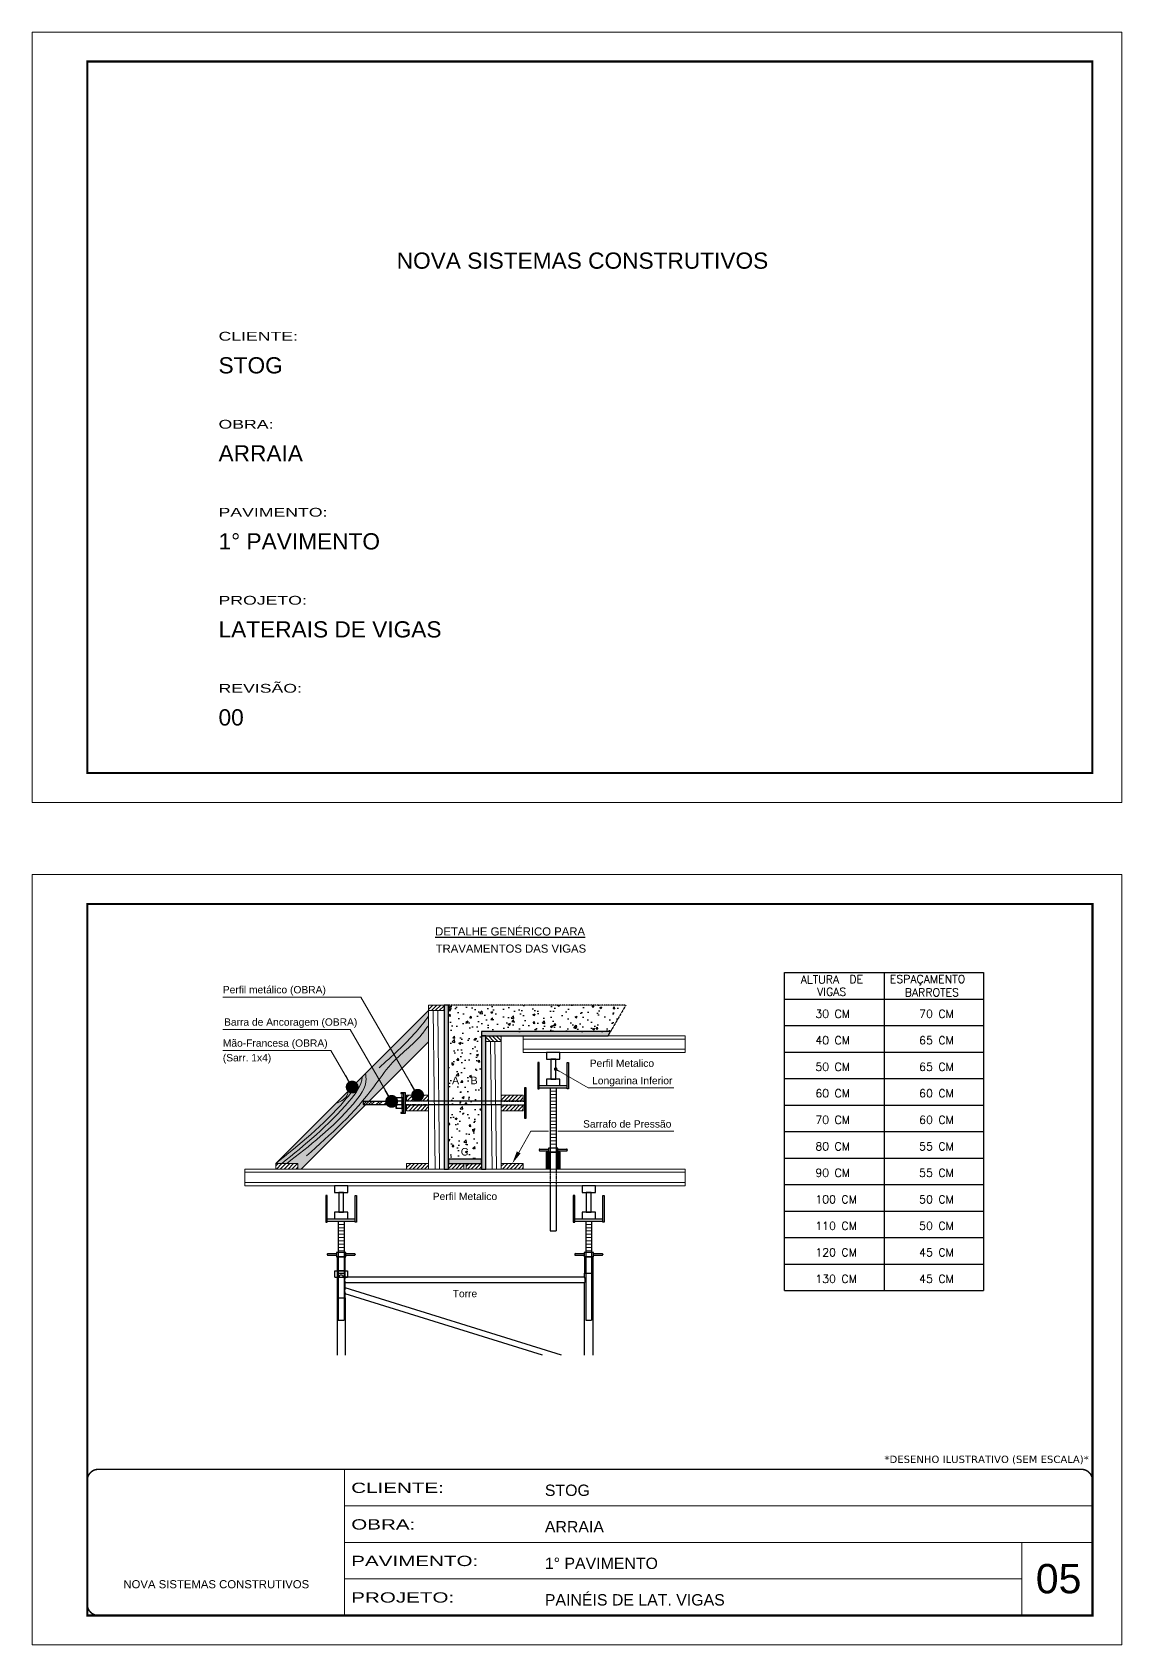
# Model space of a CAD drawing. Extents: x -3394 to 16474, y -5031 to 14397.
# Drawn here: x 4272 to 5757, y 12198 to 14397 of the extents above; entities that cross this region are included whole.
import ezdxf
from ezdxf.enums import TextEntityAlignment as Align

# ---------------------------------------------------------------- set-up
doc = ezdxf.new("R2010")
doc.units = 0
for name, pattern in [('CONTINUO', [0]), ('DASHED', [0.75, 0.5, -0.25]), ('HIDDEN', [0.375, 0.25, -0.125])]:
    doc.linetypes.add(name, pattern=pattern)
doc.layers.get('0').update_dxf_attribs({"linetype": 'CONTINUOUS'})
doc.layers.add('BARRA DE ANCORAGEM', color=251, linetype='CONTINUOUS')
doc.layers.add('GARFOS', color=7, linetype='CONTINUOUS')
for name, color, linetype, lineweight in [('CARIMBO', 255, 'CONTINUOUS', 9), ('CONCRETO', 251, 'CONTINUOUS', 25), ('Demarcação 1', 251, 'CONTINUOUS', 9), ('Escoras', 2, 'CONTINUOUS', 25), ('Folhas', 255, 'CONTINUOUS', 9), ('Forcador', 251, 'CONTINUOUS', 25), ('Hachura', 251, 'CONTINUOUS', 9), ('Madeira', 126, 'CONTINUOUS', 18), ('Perfil Metálico', 224, 'CONTINUOUS', 18), ('SARRAFO DE PRESSAO', 251, 'DASHED', 9)]:
    doc.layers.add(name, color=color, linetype=linetype, lineweight=lineweight)
doc.layers.add('Demarcação 2', color=7, linetype='CONTINUOUS', lineweight=9, true_color=0xe0e0e0)
doc.styles.add('ARIAL', font='arial.ttf')
doc.styles.get("Standard").update_dxf_attribs({"font": 'ROMANS.SHX'})
doc.styles.add('stylellllll', font='verdana.ttf', dxfattribs={"height": 2})
doc.styles.add('Tecnologia', font='')
doc.styles.get('Tecnologia').set_extended_font_data('Forgotten Futurist')
doc.dimstyles.new('3x', dxfattribs={"dimtxt": 10, "dimasz": 5, "dimexe": 7, "dimexo": 5, "dimgap": 4, "dimtad": 1, "dimdec": 4, "dimlfac": 0.333333, "dimdsep": 46, "dimtxsty": 'Standard', "dimblk": 'DOT', "dimcen": 0.09, "dimclrd": 1, "dimclre": 1, "dimclrt": 2, "dimadec": 0, "dimazin": 2, "dimtfac": 1, "dimtdec": 4, "dimtmove": 0, "dimatfit": 3, "dimldrblk": 'DOT', "dimfxl": 1, "dimtolj": 1, "dimtzin": 0, "dimlwd": 9, "dimlwe": 9, "dimarcsym": 0})
pattern_1 = [(45, (-468.5362, 18787.5388), (-2.6516504, 2.6516504), [])]

# ---------------------------------------------------------------- blocks, each defined once
blk = doc.blocks.new('9999999999')
at = {"color": 30, "linetype": 'CONTINUO'}
for p, q in [((98564.6, 34230.2), (98564.6, 34429.4)), ((98564.6, 34379.6), (99584, 34379.6)), ((98564.6, 34329.8), (99488, 34329.8)), ((99584, 34329.8), (99488, 34329.8)), ((99488, 34329.8), (99488, 34230.2)), ((98564.6, 34280), (99488, 34280))]:
    blk.add_line(p, q, dxfattribs=at)
at = {"color": 30, "linetype": 'CONTINUO', "const_width": 2}
blk.add_lwpolyline([(99584, 34230.2), (99584, 34414.4, 0.414214), (99569, 34429.4), (98229, 34429.4, 0.414214), (98214, 34414.4), (98214, 34245.2, 0.414214), (98229, 34230.2), (99584, 34230.2)], format="xyb", dxfattribs=at)
at = {"layer": 'Folhas'}
blk.add_lwpolyline([(98139, 34190.2), (99624, 34190.2), (99624, 35240.2), (98139, 35240.2)], close=True, dxfattribs=at)
at = {"layer": 'Folhas', "color": 30, "const_width": 3}
blk.add_lwpolyline([(98214, 34230.2), (99584, 34230.2), (99584, 35200.2), (98214, 35200.2)], close=True, dxfattribs=at)
at = {"color": 7, "linetype": 'Continuous', "ltscale": 5, "style": 'ARIAL'}
for s, height, p in [('STOG', 15.48, (98837.7, 34393.1)), ('ARRAIA', 15.48, (98837.7, 34343.3)), ('1° PAVIMENTO', 15.483, (98837.7, 34293.5)), ('NOVA SISTEMAS CONSTRUTIVOS', 11.059, (98263.2, 34267.2)), ('PAINÉIS DE LAT. VIGAS', 15.483, (98837.7, 34243.7))]:
    blk.add_text(s, height=height, dxfattribs=at).set_placement(p)
at = {"layer": 'Folhas', "color": 7, "style": 'Tecnologia', "width": 1.5}
for s, p in [('CLIENTE:', (98573.7, 34397.2)), ('OBRA:', (98573.7, 34347.3)), ('PAVIMENTO:', (98573.7, 34297.5)), ('PROJETO:', (98573.7, 34247.7))]:
    blk.add_text(s, height=14, dxfattribs=at).set_placement(p)
blk = doc.blocks.new('HT20CT')
at = {"layer": 'Forcador'}
for points in [[(-4, 16), (-4, 20), (4, 20), (4, 16)], [(-1.5, 4), (-1.5, 16), (1.5, 16), (1.5, 4)], [(-4, 0), (-4, 4), (4, 4), (4, 0)]]:
    blk.add_lwpolyline(points, close=True, dxfattribs=at)
blk = doc.blocks.new('_Dot')
at = {"color": 0, "linetype": 'ByBlock', "lineweight": -2}
blk.add_line((-0.5, 0), (-1, 0), dxfattribs=at)
at = {"color": 0, "linetype": 'ByBlock', "const_width": 0.5}
blk.add_lwpolyline([(-0.25, 0, 1), (0.25, 0, 1)], format="xyb", close=True, dxfattribs=at)

msp = doc.modelspace()

# ---------------------------------------------------------------- hatches: boundary and pattern name
at = {"layer": 'CONCRETO', "linetype": 'DASHED', "ltscale": 0.3}
h = msp.add_hatch(dxfattribs=at)
h.set_pattern_fill('AR-CONC', color=256, scale=4, style=0)
h.set_pattern_definition([(50, (-43827.53, 5117.197), (28.690407, -2.510085), [3, -33]), (355, (-43827.53, 5117.197), (-5.550053, 30.087685), [2.4, -26.4]), (100.4514, (-43825.14, 5116.988), (23.140375, 27.577582), [2.549608, -28.045684]), (46.1842, (-43827.53, 5125.197), (42.689642, -6.62076), [4.5, -49.5]), (96.6356, (-43823.973, 5124.646), (37.386508, 38.964715), [3.82441, -42.06852]), (351.1842, (-43827.53, 5125.197), (37.386478, 38.964744), [3.6, -39.6]), (21, (-43823.53, 5123.197), (23.876282, -16.104756), [3, -33]), (326, (-43823.53, 5123.197), (9.732613, 29.006002), [2.4, -26.4]), (71.4514, (-43821.54, 5121.855), (33.608905, 12.90122), [2.549608, -28.045684]), (37.5, (-43827.53, 5117.197), (0.4863942, 13.3157542), [0, -26.08, 0, -26.8, 0, -26.5]), (7.5, (-43827.53, 5117.197), (10.5227815, 15.7764685), [0, -15.28, 0, -25.48, 0, -10.1]), (327.5, (-43836.45, 5117.197), (21.3528974, -0.9021949), [0, -10, 0, -31.2, 0, -41.4]), (317.5, (-43840.45, 5117.197), (23.327447, 4.004199), [0, -13, 0, -20.72, 0, -29.4])])
h.paths.add_polyline_path([(4839.49, 13070.12), (4839.49, 12860.12), (4884.49, 12860.12), (4884.49, 13034.12), (5060.48, 13034.12), (5081.26, 13070.12)])
h.paths.add_polyline_path([(4867.06, 12959.6), (4881.91, 12959.6), (4881.91, 12975.15), (4867.06, 12975.15)], flags=24)
h.paths.add_polyline_path([(4841.75, 12959.6), (4856.64, 12959.6), (4856.64, 12975.15), (4841.75, 12975.15)], flags=24)
h.paths.add_polyline_path([(4853.62, 12862.08), (4869.44, 12862.08), (4869.44, 12878.17), (4853.62, 12878.17)], flags=24)
at = {"layer": 'Demarcação 1'}
for points in [[(4839.49, 13070.12), (4833.49, 13070.12), (4833.49, 12846.62), (4839.49, 12846.62)], [(5060.48, 13034.12), (4884.49, 13034.12), (4884.49, 13028.12), (5057.02, 13028.12)], [(4890.49, 13028.12), (4884.49, 13028.12), (4884.49, 12846.62), (4890.49, 12846.62)], [(4884.49, 12860.12), (4839.49, 12860.12), (4839.49, 12854.12), (4884.49, 12854.12)]]:
    msp.add_hatch(color=256, dxfattribs=at).paths.add_polyline_path(points)
at = {"layer": 'Demarcação 2'}
msp.add_hatch(color=256, dxfattribs=at).paths.add_polyline_path([(4812.49, 13020.2), (4812.49, 13062.62), (4604, 12854.14), (4634.07, 12854.14), (4634.07, 12846.62), (4638.91, 12846.62), (4726.7, 12934.41), (4723.03, 12934.41), (4723.03, 12938.83), (4731.12, 12938.83)])
at = {"layer": 'Hachura'}
h = msp.add_hatch(dxfattribs=at)
h.set_pattern_fill('ANSI31', color=256, scale=30, style=0)
h.set_pattern_definition(pattern_1)
h.paths.add_polyline_path([(4812.49, 13070.12), (4833.49, 13070.12), (4833.49, 13062.62), (4812.49, 13062.62)])
h = msp.add_hatch(dxfattribs=at)
h.set_pattern_fill('ANSI31', color=256, scale=30, style=0)
h.set_pattern_definition([(135, (12373.375, 17343.234), (2.6516504, 2.6516504), [])])
h.paths.add_polyline_path([(4890.49, 13028.12), (4911.49, 13028.12), (4911.49, 13020.62), (4890.49, 13020.62)])
h = msp.add_hatch(dxfattribs=at)
h.set_pattern_fill('ANSI32', color=256, scale=20, angle=90, style=0)
h.set_pattern_definition([(45, (13379.557, 3962.295), (5.303301, -5.303301), []), (45, (13379.557, 3965.83), (5.303301, -5.303301), [])])
h.paths.add_polyline_path([(4723.03, 12934.41), (4723.03, 12938.83), (4768.03, 12938.83), (4768.03, 12934.41)])
h = msp.add_hatch(dxfattribs=at)
h.set_pattern_fill('ANSI31', color=256, scale=30, style=0)
h.set_pattern_definition(pattern_1)
h.paths.add_polyline_path([(4812.49, 12939.63), (4812.49, 12947.15), (4782.42, 12947.15), (4782.42, 12939.63)])
h = msp.add_hatch(dxfattribs=at)
h.set_pattern_fill('ANSI31', color=256, scale=30, style=0)
h.set_pattern_definition(pattern_1)
h.paths.add_polyline_path([(4782.42, 12926.1), (4812.49, 12926.1), (4812.49, 12933.62), (4782.42, 12933.62)])
h = msp.add_hatch(dxfattribs=at)
h.set_pattern_fill('ANSI31', color=256, scale=30, style=0)
h.set_pattern_definition(pattern_1)
h.paths.add_polyline_path([(4941.55, 12939.63), (4941.55, 12947.15), (4911.49, 12947.15), (4911.49, 12939.63)])
h = msp.add_hatch(dxfattribs=at)
h.set_pattern_fill('ANSI31', color=256, scale=30, style=0)
h.set_pattern_definition(pattern_1)
h.paths.add_polyline_path([(4911.49, 12926.1), (4941.55, 12926.1), (4941.55, 12933.62), (4911.49, 12933.62)])
h = msp.add_hatch(dxfattribs=at)
h.set_pattern_fill('ANSI31', color=256, scale=30, style=0)
h.set_pattern_definition([(45, (-646.9516, 18694.532), (-2.6516504, 2.6516504), [])])
h.paths.add_polyline_path([(4634.07, 12846.62), (4634.07, 12854.14), (4604, 12854.14), (4604, 12846.62)])
h = msp.add_hatch(dxfattribs=at)
h.set_pattern_fill('ANSI31', color=256, scale=30, style=0)
h.set_pattern_definition(pattern_1)
h.paths.add_polyline_path([(4782.49, 12846.62), (4812.49, 12846.62), (4812.49, 12854.12), (4782.49, 12854.12)])
h = msp.add_hatch(dxfattribs=at)
h.set_pattern_fill('ANSI31', color=256, scale=30, style=0)
h.set_pattern_definition(pattern_1)
h.paths.add_polyline_path([(4839.49, 12854.12), (4860.49, 12854.12), (4860.49, 12846.62), (4839.49, 12846.62)])
h = msp.add_hatch(dxfattribs=at)
h.set_pattern_fill('ANSI31', color=256, scale=30, style=0)
h.set_pattern_definition(pattern_1)
h.paths.add_polyline_path([(4884.49, 12846.62), (4884.49, 12854.12), (4863.49, 12854.12), (4863.49, 12846.62)])
h = msp.add_hatch(dxfattribs=at)
h.set_pattern_fill('ANSI31', color=256, scale=30, style=0)
h.set_pattern_definition(pattern_1)
h.paths.add_polyline_path([(4941.49, 12854.12), (4911.49, 12854.12), (4911.49, 12846.62), (4941.49, 12846.62)])
at = {"layer": 'Perfil Metálico'}
for points in [[(4972.85, 12846.62), (4977.35, 12846.62), (4977.35, 12869.42), (4972.85, 12869.42)], [(4987.22, 12846.62), (4991.72, 12846.62), (4991.72, 12869.42), (4987.22, 12869.42)]]:
    msp.add_hatch(color=256, dxfattribs=at).paths.add_polyline_path(points)

# ---------------------------------------------------------------- linework, layer by layer
for points in [[(4839.49, 13070.12), (4833.49, 13070.12), (4833.49, 12846.62), (4839.49, 12846.62)], [(5060.48, 13034.12), (4884.49, 13034.12), (4884.49, 13028.12), (5057.02, 13028.12)], [(4890.49, 13028.12), (4884.49, 13028.12), (4884.49, 12846.62), (4890.49, 12846.62)], [(4884.49, 12860.12), (4839.49, 12860.12), (4839.49, 12854.12), (4884.49, 12854.12)]]:
    msp.add_lwpolyline(points, close=True)
at = {"layer": 'BARRA DE ANCORAGEM'}
for p, q in [((4778.24, 12950.32), (4778.24, 12922.93)), ((4775.91, 12944.14), (4777.08, 12949.44)), ((4775.91, 12929.11), (4777.08, 12923.81)), ((4911.48, 12939.29), (4812.49, 12939.29)), ((4911.48, 12933.96), (4812.49, 12933.96))]:
    msp.add_line(p, q, dxfattribs=at)
at = {"layer": 'BARRA DE ANCORAGEM', "linetype": 'HIDDEN'}
for p, q in [((4812.49, 12939.29), (4780.92, 12939.29)), ((4812.49, 12933.96), (4780.92, 12933.96)), ((4911.48, 12939.29), (4943.05, 12939.29)), ((4911.48, 12933.96), (4943.05, 12933.96))]:
    msp.add_line(p, q, dxfattribs=at)
at = {"layer": 'BARRA DE ANCORAGEM', "flags": 128}
for points in [[(4778.24, 12950.32), (4774.68, 12950.32), (4774.68, 12949.44), (4778.24, 12949.44)], [(4780.92, 12922.93), (4780.92, 12950.32), (4778.24, 12950.32), (4778.24, 12922.93)], [(4945.45, 12915.82), (4945.45, 12957.43), (4943.05, 12957.43), (4943.05, 12915.82)], [(4768.03, 12938.83), (4723.03, 12938.83), (4723.03, 12934.41), (4768.03, 12934.41)], [(4778.24, 12944.14), (4775.91, 12944.14), (4775.91, 12929.11), (4778.24, 12929.11)], [(4778.24, 12923.81), (4774.68, 12923.81), (4774.68, 12922.93), (4778.24, 12922.93)]]:
    msp.add_lwpolyline(points, close=True, dxfattribs=at)
for points in [[(4775.91, 12939.28), (4769.8, 12939.28, -0.729796), (4769.8, 12944.14, -0.729796)], [(4775.91, 12933.97), (4769.8, 12933.97, -0.6666667), (4769.8, 12939.28, -0.6666667)]]:
    msp.add_lwpolyline(points, format="xyb", dxfattribs=at)
for points in [[(4775.91, 12929.11), (4768.03, 12929.11), (4768.03, 12944.14), (4775.91, 12944.14)], [(4775.91, 12936.18), (4778.24, 12936.18), (4778.24, 12937.07), (4775.91, 12937.07), (4775.91, 12936.18), (4775.91, 12937.07)]]:
    msp.add_lwpolyline(points, dxfattribs=at)
at = {"layer": 'BARRA DE ANCORAGEM'}
msp.add_arc((4770.57, 12931.54), 2.55, 107.75636, 252.24364, dxfattribs=at)
at = {"layer": 'CONCRETO', "linetype": 'DASHED', "ltscale": 0.3}
for q in [(4839.49, 13070.12), (5060.48, 13034.12)]:
    msp.add_line((5081.26, 13070.12), q, dxfattribs=at)
at = {"layer": 'Escoras'}
for p, q in [((4987.91, 12869.42), (4976.66, 12869.42)), ((4684.8, 12707.95), (4701.67, 12707.95)), ((4684.8, 12699.17), (4684.8, 12707.95)), ((4687.61, 12727.07), (4687.61, 12592.98)), ((4698.86, 12727.07), (4687.61, 12727.07)), ((4697.17, 12707.93), (4689.3, 12707.93)), ((4698.86, 12704.57), (4698.86, 12727.07)), ((4701.67, 12707.95), (4701.67, 12699.17)), ((5036.36, 12727.07), (5025.11, 12727.07)), ((5025.11, 12727.07), (5025.11, 12704.57)), ((5036.36, 12727.07), (5036.36, 12592.98)), ((4684.8, 12699.17), (4690.31, 12699.17)), ((4687.61, 12704.57), (4698.86, 12704.57)), ((4697.17, 12698.89), (4689.3, 12698.89)), ((4696.16, 12699.17), (4701.67, 12699.17)), ((4698.86, 12698.95), (4698.86, 12704.57)), ((5025.11, 12698.95), (4698.86, 12698.95)), ((5025.11, 12691.3), (4698.86, 12691.3)), ((4698.86, 12684.94), (4698.86, 12691.3)), ((5025.11, 12704.57), (5036.36, 12704.57)), ((5025.11, 12698.95), (5025.11, 12704.57)), ((5025.11, 12592.98), (5025.11, 12691.3)), ((4687.61, 12670.82), (4698.86, 12670.82)), ((4993.63, 12592.98), (4698.86, 12684.46)), ((4967.82, 12592.98), (4698.86, 12676.45)), ((4698.86, 12670.82), (4698.86, 12676.45)), ((4698.86, 12670.82), (4698.86, 12592.98))]:
    msp.add_line(p, q, dxfattribs=at)
for centre, radius, start, end in [((4693.24, 12699.17), 2.92, 0, 180), ((4706.43, 12695.12), 8.48, 153.19207, 206.80793), ((5017.54, 12695.12), 8.48, 333.19207, 26.80793), ((4708.27, 12680.7), 10.33, 155.71056, 204.28944)]:
    msp.add_arc(centre, radius, start, end, dxfattribs=at)
at = {"layer": 'Folhas'}
msp.add_lwpolyline([(4272.21, 13346.55), (5757.21, 13346.55), (5757.21, 14396.55), (4272.21, 14396.55)], close=True, dxfattribs=at)
at = {"layer": 'Folhas', "color": 30, "const_width": 3}
msp.add_lwpolyline([(4347.21, 13386.55), (5717.21, 13386.55), (5717.21, 14356.55), (4347.21, 14356.55)], close=True, dxfattribs=at)
at = {"layer": 'Forcador', "linetype": 'Continuous'}
for p, q in [((4963.16, 12960.32), (5001.41, 12960.32)), ((4963.16, 12957.17), (5001.41, 12957.17)), ((4978.35, 12957.17), (4978.35, 12846.62)), ((4986.22, 12957.17), (4986.22, 12846.62)), ((4963.16, 12872.8), (4963.16, 12872.35)), ((4964.17, 12873.81), (4975.98, 12873.81)), ((4964.17, 12871.34), (4975.98, 12871.34)), ((4988.58, 12873.81), (5000.4, 12873.81)), ((4988.58, 12871.34), (5000.4, 12871.34)), ((5001.41, 12872.8), (5001.41, 12872.35)), ((4978.35, 12823.82), (4978.35, 12762.17)), ((4986.22, 12823.82), (4986.22, 12762.17)), ((4674.11, 12778.82), (4712.36, 12778.82)), ((4674.11, 12775.67), (4712.36, 12775.67)), ((4689.3, 12775.67), (4689.3, 12640.67)), ((4697.17, 12775.67), (4697.17, 12640.67)), ((5011.61, 12778.82), (5049.86, 12778.82)), ((5011.61, 12775.67), (5049.86, 12775.67)), ((5026.8, 12775.67), (5026.8, 12640.67)), ((5034.67, 12775.67), (5034.67, 12640.67)), ((4978.35, 12762.17), (4986.22, 12762.17)), ((4674.11, 12730.45), (4674.11, 12730)), ((4675.12, 12731.46), (4686.94, 12731.46)), ((4699.54, 12731.46), (4711.35, 12731.46)), ((4712.36, 12730.45), (4712.36, 12730)), ((5011.61, 12730.45), (5011.61, 12730)), ((5012.62, 12731.46), (5024.44, 12731.46)), ((5037.04, 12731.46), (5048.85, 12731.46)), ((5049.86, 12730.45), (5049.86, 12730)), ((4675.12, 12728.99), (4686.94, 12728.99)), ((4699.54, 12728.99), (4711.35, 12728.99)), ((5012.62, 12728.99), (5024.44, 12728.99)), ((5037.04, 12728.99), (5048.85, 12728.99)), ((4689.3, 12640.67), (4697.17, 12640.67)), ((5026.8, 12640.67), (5034.67, 12640.67))]:
    msp.add_line(p, q, dxfattribs=at)
at = {"layer": 'Forcador', "linetype": 'HIDDEN'}
for p, q in [((4978.35, 12846.62), (4978.35, 12823.82)), ((4986.22, 12846.62), (4986.22, 12823.82))]:
    msp.add_line(p, q, dxfattribs=at)
at = {"layer": 'Forcador', "linetype": 'Continuous'}
for points in [[(4961.25, 12991.82), (4961.25, 12955.82), (4963.16, 12955.82), (4963.16, 12991.82)], [(5003.32, 12991.82), (5003.32, 12955.82), (5001.41, 12955.82), (5001.41, 12991.82)], [(4975.98, 12875.27), (4975.98, 12869.42), (4988.58, 12869.42), (4988.58, 12875.27)], [(4672.2, 12810.32), (4672.2, 12774.32), (4674.11, 12774.32), (4674.11, 12810.32)], [(4714.27, 12810.32), (4714.27, 12774.32), (4712.36, 12774.32), (4712.36, 12810.32)], [(5009.7, 12810.32), (5009.7, 12774.32), (5011.61, 12774.32), (5011.61, 12810.32)], [(5051.77, 12810.32), (5051.77, 12774.32), (5049.86, 12774.32), (5049.86, 12810.32)], [(4686.94, 12732.92), (4686.94, 12727.07), (4699.54, 12727.07), (4699.54, 12732.92)], [(5024.44, 12732.92), (5024.44, 12727.07), (5037.04, 12727.07), (5037.04, 12732.92)]]:
    msp.add_lwpolyline(points, close=True, dxfattribs=at)
for centre, start, end in [((4964.17, 12872.8), 90, 180), ((4964.17, 12872.35), 180, 270), ((5000.4, 12872.8), 0, 90), ((5000.4, 12872.35), 270, 0), ((4675.12, 12730.45), 90, 180), ((4675.12, 12730), 180, 270), ((4711.35, 12730.45), 0, 90), ((4711.35, 12730), 270, 0), ((5012.62, 12730.45), 90, 180), ((5012.62, 12730), 180, 270), ((5048.85, 12730.45), 0, 90), ((5048.85, 12730), 270, 0)]:
    msp.add_arc(centre, 1.01, start, end, dxfattribs=at)
at = {"layer": 'GARFOS', "color": 2, "ltscale": 1.5}
for p, q in [((5297.41, 12680.88), (5297.41, 13114.51)), ((5297.41, 13114.51), (5568.95, 13114.51)), ((5433.18, 13114.51), (5433.18, 12680.88)), ((5568.95, 13114.51), (5568.95, 12680.88)), ((5297.41, 13078.38), (5568.95, 13078.38)), ((5297.41, 13078.38), (5568.95, 13078.38)), ((5297.41, 13042.24), (5568.95, 13042.24)), ((5297.41, 13006.1), (5568.95, 13006.1)), ((5297.41, 12969.97), (5568.95, 12969.97)), ((5297.41, 12933.83), (5568.95, 12933.83)), ((5297.41, 12897.69), (5568.95, 12897.69)), ((5297.41, 12861.56), (5568.95, 12861.56)), ((5297.41, 12825.42), (5568.95, 12825.42)), ((5297.41, 12789.29), (5568.95, 12789.29)), ((5297.41, 12753.15), (5568.95, 12753.15)), ((5297.41, 12717.01), (5568.95, 12717.01)), ((5297.41, 12680.88), (5568.95, 12680.88))]:
    msp.add_line(p, q, dxfattribs=at)
at = {"layer": 'Hachura'}
for p, q in [((4821.51, 12846.62), (4818.81, 13062.62)), ((4827.51, 12846.62), (4824.81, 13062.62)), ((4898.99, 12846.62), (4896.81, 13020.62)), ((4904.99, 12846.62), (4902.81, 13020.62)), ((4986.22, 12952.66), (4978.35, 12952.66)), ((4986.22, 12948.14), (4978.35, 12948.14)), ((4986.22, 12943.62), (4978.35, 12943.62)), ((4986.22, 12939.11), (4978.35, 12939.11)), ((4986.22, 12934.59), (4978.35, 12934.59)), ((4986.22, 12930.08), (4978.35, 12930.08)), ((4986.22, 12925.56), (4978.35, 12925.56)), ((4986.22, 12921.04), (4978.35, 12921.04)), ((4986.22, 12916.53), (4978.35, 12916.53)), ((4986.22, 12912.01), (4978.35, 12912.01)), ((4986.22, 12907.49), (4978.35, 12907.49)), ((4986.22, 12902.98), (4978.35, 12902.98)), ((4986.22, 12898.46), (4978.35, 12898.46)), ((4986.22, 12893.94), (4978.35, 12893.94)), ((4986.22, 12889.43), (4978.35, 12889.43)), ((4986.22, 12884.91), (4978.35, 12884.91)), ((4986.22, 12880.39), (4978.35, 12880.39)), ((4697.17, 12771.16), (4689.3, 12771.16)), ((4697.17, 12766.64), (4689.3, 12766.64)), ((4697.17, 12762.12), (4689.3, 12762.12)), ((4697.17, 12757.61), (4689.3, 12757.61)), ((4697.17, 12753.09), (4689.3, 12753.09)), ((5034.67, 12771.16), (5026.8, 12771.16)), ((5034.67, 12766.64), (5026.8, 12766.64)), ((5034.67, 12762.12), (5026.8, 12762.12)), ((5034.67, 12757.61), (5026.8, 12757.61)), ((5034.67, 12753.09), (5026.8, 12753.09)), ((4697.17, 12748.58), (4689.3, 12748.58)), ((4697.17, 12744.06), (4689.3, 12744.06)), ((4697.17, 12739.54), (4689.3, 12739.54)), ((4697.17, 12735.03), (4689.3, 12735.03)), ((5034.67, 12748.58), (5026.8, 12748.58)), ((5034.67, 12744.06), (5026.8, 12744.06)), ((5034.67, 12739.54), (5026.8, 12739.54)), ((5034.67, 12735.03), (5026.8, 12735.03))]:
    msp.add_line(p, q, dxfattribs=at)
at = {"layer": 'Hachura', "color": 1}
for p, q in [((4935.24, 12869.28), (4951.89, 12898.13)), ((4951.89, 12898.13), (4975.85, 12898.13)), ((4988.72, 12898.13), (5146.83, 12898.13))]:
    msp.add_line(p, q, dxfattribs=at)
at = {"layer": 'Hachura'}
for points in [[(4645.97, 12864.63), (4737.86, 12958.76), (4760.81, 12989.24), (4803.18, 13030.29), (4812.49, 13042.74)], [(4812.49, 13054.83), (4795.44, 13033.86), (4744.86, 12984.6)], [(4619.04, 12854.14), (4709.53, 12935.05), (4727.19, 12969.88), (4726.45, 12976.59)], [(4685.75, 12935.88), (4702.09, 12948.53), (4702.86, 12953)]]:
    msp.add_spline(points, degree=3, dxfattribs=at)
for points, knots in [([(4612.35, 12854.14), (4643.7, 12879.62), (4684.36, 12912.66), (4721.44, 12960.04), (4721.93, 12972.07)], [0, 0, 0, 0, 125.1825812, 162.3251979, 162.3251979, 162.3251979, 162.3251979]), ([(4604, 12854.14), (4636.23, 12879.87), (4675.46, 12911.19), (4711.15, 12955.76), (4714.17, 12964.31)], [0, 0, 0, 0, 127.741989, 155.4442459, 155.4442459, 155.4442459, 155.4442459])]:
    msp.add_open_spline(points, degree=3, knots=knots, dxfattribs=at)
at = {"layer": 'Hachura', "color": 1}
msp.add_solid([(4937.76, 12867.82), (4926.49, 12854.12), (4932.71, 12870.74)], dxfattribs=at)
at = {"layer": 'Madeira'}
for p, q in [((4812.49, 13062.62), (4604, 12854.14)), ((4812.49, 13062.62), (4812.49, 12854.12)), ((4812.49, 13020.2), (4638.91, 12846.62)), ((4911.49, 12854.12), (4911.49, 13020.62))]:
    msp.add_line(p, q, dxfattribs=at)
for points in [[(4812.49, 13062.62), (4833.49, 13062.62), (4833.49, 13070.12), (4812.49, 13070.12)], [(4911.49, 13020.62), (4890.49, 13020.62), (4890.49, 13028.12), (4911.49, 13028.12)], [(4782.42, 12947.15), (4812.49, 12947.15), (4812.49, 12939.63), (4782.42, 12939.63)], [(4782.42, 12926.1), (4812.49, 12926.1), (4812.49, 12933.62), (4782.42, 12933.62)], [(4911.49, 12947.15), (4941.55, 12947.15), (4941.55, 12939.63), (4911.49, 12939.63)], [(4911.49, 12926.1), (4941.55, 12926.1), (4941.55, 12933.62), (4911.49, 12933.62)], [(4604, 12854.14), (4634.07, 12854.14), (4634.07, 12846.62), (4604, 12846.62)], [(4782.49, 12846.62), (4812.49, 12846.62), (4812.49, 12854.12), (4782.49, 12854.12)], [(4860.49, 12846.62), (4839.49, 12846.62), (4839.49, 12854.12), (4860.49, 12854.12)], [(4863.49, 12846.62), (4884.49, 12846.62), (4884.49, 12854.12), (4863.49, 12854.12)], [(4941.49, 12846.62), (4911.49, 12846.62), (4911.49, 12854.12), (4941.49, 12854.12)]]:
    msp.add_lwpolyline(points, close=True, dxfattribs=at)
at = {"layer": 'Perfil Metálico'}
for p, q in [((4941.49, 13023.62), (5161.99, 13023.62)), ((4941.49, 13009.82), (5161.99, 13009.82)), ((4561.99, 12842.12), (5161.99, 12842.12)), ((4561.99, 12828.32), (5161.99, 12828.32))]:
    msp.add_line(p, q, dxfattribs=at)
for points in [[(4941.49, 13005.32), (5161.99, 13005.32), (5161.99, 13028.12), (4941.49, 13028.12)], [(4977.35, 12846.62), (4972.85, 12846.62), (4972.85, 12869.42), (4977.35, 12869.42)], [(4987.22, 12846.62), (4991.72, 12846.62), (4991.72, 12869.42), (4987.22, 12869.42)], [(4561.99, 12823.82), (5161.99, 12823.82), (5161.99, 12846.62), (4561.99, 12846.62)]]:
    msp.add_lwpolyline(points, close=True, dxfattribs=at)

# ---------------------------------------------------------------- block references
at = {"layer": 'Forcador', "linetype": 'Continuous', "xscale": -2.25, "yscale": 2.25, "zscale": 2.25}
for p in [(4982.28, 12960.32), (5030.74, 12778.82)]:
    msp.add_blockref('HT20CT', p, dxfattribs=at)
at = {"layer": 'Forcador', "xscale": -2.25, "yscale": 2.25, "zscale": 2.25}
msp.add_blockref('HT20CT', (4693.24, 12778.82), dxfattribs=at)
at = {"layer": 'SARRAFO DE PRESSAO', "color": 6, "linetype": 'ByBlock'}
msp.add_blockref('9999999999', (-93866.77, -21992.23), dxfattribs=at)

# ---------------------------------------------------------------- texts
at = {"color": 0, "linetype": 'Continuous', "ltscale": 5, "style": 'ARIAL'}
for s, height, p in [('NOVA SISTEMAS CONSTRUTIVOS', 22.1184, (4768.95, 14074.12)), ('STOG', 22.118, (4526.11, 13931.35)), ('ARRAIA', 22.118, (4526.11, 13811.35)), ('1° PAVIMENTO', 22.1184, (4526.11, 13691.35)), ('LATERAIS DE VIGAS', 22.1184, (4526.11, 13571.35)), ('00', 22.118, (4526.11, 13451.35))]:
    msp.add_text(s, height=height, dxfattribs=at).set_placement(p)
for s, p in [('%%UDETALHE GENÉRICO PARA', (4923.53, 13165.02)), ('TRAVAMENTOS DAS VIGAS', (4924.6, 13141.63))]:
    msp.add_text(s, height=11.0592, dxfattribs=at).set_placement(p, align=Align.CENTER)
at = {"layer": 'CARIMBO', "style": 'ARIAL'}
for s, height, p in [('Perfil metálico (OBRA)', 10, (4531.95, 13086.14)), ('Barra de Ancoragem (OBRA)', 10, (4533.63, 13042.02)), ('Mão-Francesa (OBRA)', 10, (4531.95, 13013.35)), ('Longarina Inferior', 10, (5035.28, 12962.24)), ('Sarrafo de Pressão', 10, (5023, 12903.13)), ('05', 40, (5640.07, 12268.12))]:
    msp.add_text(s, height=height, dxfattribs=at).set_placement(p)
msp.add_text('(Sarr. 1x4)', height=10, dxfattribs=at).set_placement((4531.95, 13003.35), align=Align.TOP_LEFT)
for s, p in [('Perfil Metalico', (5075.92, 12990.83)), ('Perfil Metalico', (4861.99, 12809.33)), ('Torre', (4861.99, 12676.8))]:
    msp.add_text(s, height=10, dxfattribs=at).set_placement(p, align=Align.MIDDLE_CENTER)
at = {"layer": 'CARIMBO', "color": 0, "linetype": 'Continuous', "style": 'ARIAL'}
for s, p in [('A', (4849.2, 12967.37)), ('B', (4874.49, 12967.37)), ('C', (4861.53, 12870.12))]:
    msp.add_text(s, height=10.37, dxfattribs=at).set_placement(p, align=Align.MIDDLE_CENTER)
at = {"layer": 'CARIMBO', "style": 'stylellllll'}
msp.add_text('*DESENHO ILUSTRATIVO (SEM ESCALA)*', height=10, dxfattribs=at).set_placement((5712.21, 12445.8), align=Align.RIGHT)
at = {"layer": 'Folhas', "color": 30, "style": 'Tecnologia', "width": 1.5}
for s, p in [('CLIENTE:', (4526.11, 13976.06)), ('OBRA:', (4526.11, 13856.06)), ('PAVIMENTO:', (4526.11, 13736.06)), ('PROJETO:', (4526.11, 13616.06)), ('REVISÃO:', (4526.11, 13496.06))]:
    msp.add_text(s, height=12, dxfattribs=at).set_placement(p)
at = {"layer": 'GARFOS', "color": 2, "ltscale": 1.5}
for s, height, p in [('ALTURA   ', 10.91, (5319.6, 13099.54)), ('DE', 10.91, (5386, 13099.93)), ('ESPAÇAMENTO', 10.9102, (5441.05, 13100.24)), ('VIGAS', 10.91, (5341.96, 13082.85)), ('BARROTES', 10.91, (5461.46, 13082.01)), ('30 CM', 10.91, (5339.6, 13052.78)), ('70 CM', 10.91, (5481.08, 13052.78)), ('40 CM', 10.91, (5339.6, 13016.64)), ('65 CM', 10.91, (5481.08, 13016.64)), ('50 CM', 10.91, (5339.6, 12980.5)), ('65 CM', 10.91, (5481.08, 12980.5)), ('60 CM', 10.91, (5339.6, 12944.37)), ('60 CM', 10.91, (5481.08, 12944.37)), ('70 CM', 10.91, (5339.6, 12908.23)), ('60 CM', 10.91, (5481.08, 12908.23)), ('80 CM', 10.91, (5339.6, 12872.09)), ('55 CM', 10.91, (5481.08, 12872.09)), ('90 CM', 10.91, (5339.6, 12835.96)), ('55 CM', 10.91, (5481.08, 12835.96)), ('100 CM', 10.91, (5339.6, 12799.82)), ('50 CM', 10.91, (5481.08, 12799.82)), ('110 CM', 10.91, (5339.6, 12763.69)), ('50 CM', 10.91, (5481.08, 12763.69)), ('120 CM', 10.91, (5339.6, 12727.55)), ('45 CM', 10.91, (5481.08, 12727.55)), ('130 CM', 10.91, (5339.6, 12691.41)), ('45 CM', 10.91, (5481.08, 12691.41))]:
    msp.add_text(s, height=height, dxfattribs=at).set_placement(p)

# ---------------------------------------------------------------- leaders
msp.add_leader([(4985.66, 12982.82), (5029.96, 12957.24), (5146.83, 12957.24)], dimstyle='3x', override={"dimgap": 4, "dimtad": 0})
at = {"layer": 'Hachura'}
for points, override in [([(4797.45, 12947.15), (4720.09, 13081.14), (4531.95, 13081.14)], {"dimasz": 17.5, "dimtad": 0}), ([(4762.1, 12938.83), (4705.41, 13037.02), (4531.95, 13037.02)], {"dimasz": 17.5, "dimtad": 0}), ([(4708.24, 12958.38), (4679.39, 13008.35), (4531.95, 13008.35)], {"dimasz": 17.5, "dimgap": 4, "dimtad": 0})]:
    msp.add_leader(points, dimstyle='3x', override=override, dxfattribs=at)

doc.saveas('drawing.dxf')
